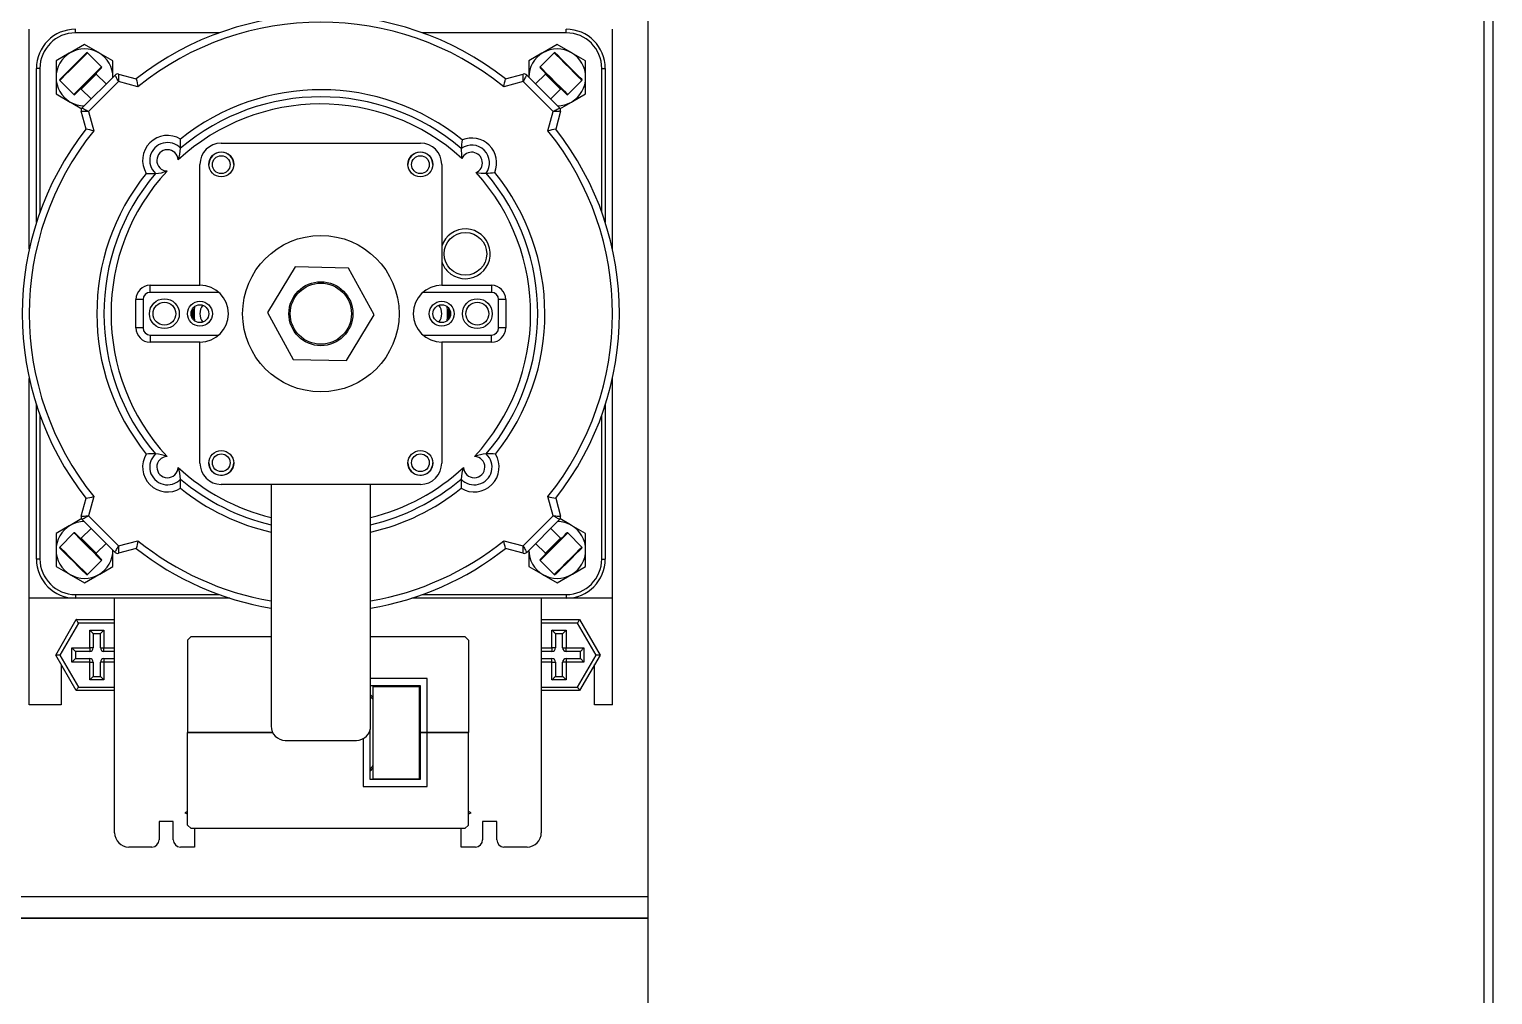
# Model space of a CAD drawing. Header units: millimetres. Extents: x 4754612 to 5801174, y 2368242 to 2777223.
# Drawn here: x 5038218.8 to 5038365.8, y 2456442.9 to 2456539.9 of the extents above; entities that cross this region are included whole.
import ezdxf

# ---------------------------------------------------------------- set-up
doc = ezdxf.new("R2010")
doc.units = ezdxf.units.MM
doc.header["$LTSCALE"] = 1000
doc.layers.add('(주)하나기공-LEADER', color=7, linetype='Continuous')

msp = doc.modelspace()

# ---------------------------------------------------------------- linework, layer by layer
at = {"layer": '(주)하나기공-LEADER', "color": 4}
msp.add_line((5038364.925, 2456468.44), (5038364.925, 2456593.44), dxfattribs=at)
at = {"layer": '(주)하나기공-LEADER', "color": 8, "linetype": 'ByBlock', "lineweight": -2}
for p, q in [((5038218.797, 2456517.804), (5038218.797, 2456539.868)), ((5038223.439, 2456539.511), (5038223.439, 2456539.868)), ((5038237.887, 2456539.511), (5038223.439, 2456539.511)), ((5038272.725, 2456539.511), (5038258.278, 2456539.511)), ((5038272.725, 2456539.511), (5038272.725, 2456539.868)), ((5038277.368, 2456517.804), (5038277.368, 2456539.868)), ((5038224.344, 2456538.335), (5038222.915, 2456537.51)), ((5038271.821, 2456538.335), (5038270.392, 2456537.51)), ((5038221.487, 2456536.685), (5038221.487, 2456535.036)), ((5038223.323, 2456536.287), (5038224.546, 2456537.51)), ((5038226.061, 2456536.096), (5038224.647, 2456537.51)), ((5038227.201, 2456536.685), (5038225.772, 2456537.51)), ((5038227.201, 2456535.036), (5038227.201, 2456536.685)), ((5038268.964, 2456536.685), (5038268.964, 2456535.036)), ((5038271.518, 2456537.51), (5038270.104, 2456536.096)), ((5038274.678, 2456536.685), (5038273.249, 2456537.51)), ((5038274.678, 2456535.036), (5038274.678, 2456536.685)), ((5038219.868, 2456535.94), (5038219.511, 2456535.94)), ((5038219.511, 2456520.444), (5038219.511, 2456535.94)), ((5038219.868, 2456535.94), (5038219.868, 2456521.493)), ((5038221.487, 2456535.036), (5038221.487, 2456533.386)), ((5038221.869, 2456534.733), (5038223.283, 2456533.318)), ((5038223.283, 2456533.318), (5038224.792, 2456534.827)), ((5038224.107, 2456531.971), (5038227.408, 2456535.273)), ((5038224.792, 2456534.827), (5038226.061, 2456536.096)), ((5038226.061, 2456535.995), (5038224.838, 2456534.772)), ((5038225.531, 2456535.364), (5038224.838, 2456534.672)), ((5038226.515, 2456534.38), (5038225.531, 2456535.364)), ((5038227.753, 2456535.365), (5038229.545, 2456534.885)), ((5038266.619, 2456534.885), (5038268.412, 2456535.365)), ((5038268.757, 2456535.273), (5038272.058, 2456531.971)), ((5038270.634, 2456535.364), (5038269.65, 2456534.38)), ((5038272.882, 2456533.318), (5038274.296, 2456534.733)), ((5038274.22, 2456534.909), (5038274.296, 2456534.834)), ((5038274.678, 2456533.386), (5038274.678, 2456535.036)), ((5038276.297, 2456535.94), (5038276.654, 2456535.94)), ((5038276.297, 2456521.493), (5038276.297, 2456535.94)), ((5038276.654, 2456535.94), (5038276.654, 2456520.444)), ((5038221.487, 2456533.386), (5038222.915, 2456532.561)), ((5038224.838, 2456534.672), (5038224.015, 2456533.849)), ((5038224.015, 2456533.849), (5038225, 2456532.864)), ((5038227.767, 2456534.622), (5038224.758, 2456531.612)), ((5038229.708, 2456534.102), (5038227.767, 2456534.622)), ((5038268.398, 2456534.622), (5038266.456, 2456534.102)), ((5038271.407, 2456531.612), (5038268.398, 2456534.622)), ((5038271.165, 2456532.864), (5038272.149, 2456533.849)), ((5038272.803, 2456533.396), (5038272.882, 2456533.318)), ((5038272.08, 2456531.886), (5038273.249, 2456532.561)), ((5038224.495, 2456529.834), (5038224.014, 2456531.626)), ((5038224.758, 2456531.612), (5038225.278, 2456529.671)), ((5038270.887, 2456529.671), (5038271.407, 2456531.612)), ((5038272.15, 2456531.626), (5038271.67, 2456529.834)), ((5038238.082, 2456528.44), (5038258.082, 2456528.44)), ((5038235.939, 2456514.154), (5038235.939, 2456526.297)), ((5038260.225, 2456526.297), (5038260.225, 2456514.154)), ((5038245.496, 2456515.993), (5038242.722, 2456511.405)), ((5038250.856, 2456515.885), (5038245.496, 2456515.993)), ((5038253.442, 2456511.189), (5038250.856, 2456515.885)), ((5038230.939, 2456513.44), (5038230.939, 2456514.154)), ((5038230.939, 2456514.154), (5038235.939, 2456514.154)), ((5038260.225, 2456514.154), (5038265.225, 2456514.154)), ((5038265.225, 2456514.154), (5038265.225, 2456513.44)), ((5038229.511, 2456509.868), (5038229.511, 2456512.726)), ((5038230.225, 2456512.726), (5038229.511, 2456512.726)), ((5038230.225, 2456512.726), (5038230.225, 2456509.868)), ((5038237.829, 2456513.44), (5038230.939, 2456513.44)), ((5038265.225, 2456513.44), (5038258.335, 2456513.44)), ((5038265.939, 2456509.868), (5038265.939, 2456512.726)), ((5038266.654, 2456512.726), (5038265.939, 2456512.726)), ((5038266.654, 2456512.726), (5038266.654, 2456509.868)), ((5038242.722, 2456511.405), (5038245.309, 2456506.709)), ((5038250.669, 2456506.601), (5038253.442, 2456511.189)), ((5038230.225, 2456509.868), (5038229.511, 2456509.868)), ((5038266.654, 2456509.868), (5038265.939, 2456509.868)), ((5038230.939, 2456509.154), (5038230.939, 2456508.44)), ((5038230.939, 2456509.154), (5038237.829, 2456509.154)), ((5038235.939, 2456508.44), (5038230.939, 2456508.44)), ((5038235.939, 2456496.297), (5038235.939, 2456508.44)), ((5038258.335, 2456509.154), (5038265.225, 2456509.154)), ((5038265.225, 2456508.44), (5038260.225, 2456508.44)), ((5038260.225, 2456508.44), (5038260.225, 2456496.297)), ((5038265.225, 2456508.44), (5038265.225, 2456509.154)), ((5038245.309, 2456506.709), (5038250.669, 2456506.601)), ((5038218.797, 2456482.726), (5038218.797, 2456504.79)), ((5038277.368, 2456482.726), (5038277.368, 2456504.79)), ((5038219.511, 2456486.654), (5038219.511, 2456502.15)), ((5038219.868, 2456501.101), (5038219.868, 2456486.654)), ((5038276.297, 2456486.654), (5038276.297, 2456501.101)), ((5038276.654, 2456502.15), (5038276.654, 2456486.654)), ((5038258.082, 2456494.154), (5038238.082, 2456494.154)), ((5038243.082, 2456494.154), (5038243.082, 2456469.868)), ((5038253.082, 2456469.868), (5038253.082, 2456494.154)), ((5038224.014, 2456490.967), (5038224.495, 2456492.76)), ((5038225.278, 2456492.923), (5038224.758, 2456490.982)), ((5038271.407, 2456490.982), (5038270.887, 2456492.923)), ((5038271.67, 2456492.76), (5038272.15, 2456490.967)), ((5038224.084, 2456490.708), (5038222.915, 2456490.033)), ((5038227.408, 2456487.321), (5038224.107, 2456490.623)), ((5038224.758, 2456490.982), (5038227.767, 2456487.972)), ((5038268.398, 2456487.972), (5038271.407, 2456490.982)), ((5038272.058, 2456490.623), (5038268.757, 2456487.321)), ((5038221.487, 2456489.208), (5038221.487, 2456487.558)), ((5038223.283, 2456489.276), (5038221.869, 2456487.861)), ((5038225, 2456489.73), (5038224.015, 2456488.745)), ((5038272.149, 2456488.745), (5038271.165, 2456489.73)), ((5038274.296, 2456487.861), (5038272.882, 2456489.276)), ((5038274.678, 2456489.208), (5038273.249, 2456490.033)), ((5038274.678, 2456487.558), (5038274.678, 2456489.208)), ((5038225.531, 2456487.23), (5038226.515, 2456488.214)), ((5038229.545, 2456487.709), (5038227.753, 2456487.229)), ((5038227.767, 2456487.972), (5038229.708, 2456488.492)), ((5038266.456, 2456488.492), (5038268.398, 2456487.972)), ((5038268.412, 2456487.229), (5038266.619, 2456487.709)), ((5038269.65, 2456488.214), (5038270.634, 2456487.23)), ((5038219.868, 2456486.654), (5038219.511, 2456486.654)), ((5038221.487, 2456487.558), (5038221.487, 2456485.909)), ((5038224.647, 2456485.084), (5038226.061, 2456486.498)), ((5038227.201, 2456485.909), (5038227.201, 2456487.558)), ((5038268.964, 2456487.558), (5038268.964, 2456485.909)), ((5038270.104, 2456486.498), (5038271.518, 2456485.084)), ((5038274.678, 2456485.909), (5038274.678, 2456487.558)), ((5038276.297, 2456486.654), (5038276.654, 2456486.654)), ((5038221.487, 2456485.909), (5038222.915, 2456485.084)), ((5038224.344, 2456484.259), (5038225.772, 2456485.084)), ((5038268.964, 2456485.909), (5038270.392, 2456485.084)), ((5038271.821, 2456484.259), (5038273.249, 2456485.084)), ((5038223.439, 2456482.726), (5038218.797, 2456482.726)), ((5038218.797, 2456472.011), (5038218.797, 2456482.726)), ((5038223.439, 2456483.083), (5038223.439, 2456482.726)), ((5038223.439, 2456483.083), (5038237.887, 2456483.083)), ((5038238.935, 2456482.726), (5038223.439, 2456482.726)), ((5038227.368, 2456459.154), (5038227.368, 2456482.726)), ((5038272.725, 2456482.726), (5038257.23, 2456482.726)), ((5038258.278, 2456483.083), (5038272.725, 2456483.083)), ((5038270.225, 2456482.726), (5038270.225, 2456459.154)), ((5038272.725, 2456483.083), (5038272.725, 2456482.726)), ((5038277.368, 2456482.726), (5038272.725, 2456482.726)), ((5038277.368, 2456472.011), (5038277.368, 2456482.726)), ((5038221.458, 2456477.011), (5038223.52, 2456480.583)), ((5038223.52, 2456480.583), (5038227.368, 2456480.583)), ((5038270.225, 2456480.583), (5038274.073, 2456480.583)), ((5038274.073, 2456480.583), (5038276.135, 2456477.011)), ((5038223.727, 2456480.226), (5038221.871, 2456477.011)), ((5038227.368, 2456480.226), (5038223.727, 2456480.226)), ((5038224.868, 2456477.726), (5038224.868, 2456479.511)), ((5038224.868, 2456479.511), (5038226.297, 2456479.511)), ((5038225.225, 2456479.154), (5038225.225, 2456477.726)), ((5038225.939, 2456479.154), (5038225.225, 2456479.154)), ((5038225.939, 2456477.726), (5038225.939, 2456479.154)), ((5038226.297, 2456479.511), (5038226.297, 2456477.726)), ((5038235.047, 2456478.861), (5038234.689, 2456478.504)), ((5038235.047, 2456478.861), (5038243.082, 2456478.861)), ((5038253.082, 2456478.861), (5038262.547, 2456478.861)), ((5038262.904, 2456478.504), (5038262.547, 2456478.861)), ((5038273.867, 2456480.226), (5038270.225, 2456480.226)), ((5038271.297, 2456479.511), (5038272.725, 2456479.511)), ((5038271.297, 2456477.726), (5038271.297, 2456479.511)), ((5038271.654, 2456479.154), (5038271.654, 2456477.726)), ((5038272.368, 2456479.154), (5038271.654, 2456479.154)), ((5038272.368, 2456477.726), (5038272.368, 2456479.154)), ((5038272.725, 2456479.511), (5038272.725, 2456477.726)), ((5038275.722, 2456477.011), (5038273.867, 2456480.226)), ((5038223.082, 2456476.297), (5038223.082, 2456477.726)), ((5038223.082, 2456477.726), (5038224.868, 2456477.726)), ((5038223.439, 2456477.368), (5038223.439, 2456476.654)), ((5038224.868, 2456477.368), (5038223.439, 2456477.368)), ((5038225.225, 2456477.726), (5038224.868, 2456477.726)), ((5038224.868, 2456477.726), (5038224.868, 2456477.368)), ((5038225.939, 2456477.726), (5038226.297, 2456477.726)), ((5038226.297, 2456477.368), (5038226.297, 2456477.726)), ((5038226.297, 2456477.726), (5038227.368, 2456477.726)), ((5038227.368, 2456477.368), (5038226.297, 2456477.368)), ((5038234.689, 2456478.504), (5038234.689, 2456469.218)), ((5038262.904, 2456478.504), (5038262.904, 2456469.218)), ((5038270.225, 2456477.726), (5038271.297, 2456477.726)), ((5038271.297, 2456477.368), (5038270.225, 2456477.368)), ((5038271.297, 2456477.726), (5038271.297, 2456477.368)), ((5038271.654, 2456477.726), (5038271.297, 2456477.726)), ((5038272.368, 2456477.726), (5038272.725, 2456477.726)), ((5038272.725, 2456477.726), (5038274.511, 2456477.726)), ((5038272.725, 2456477.368), (5038272.725, 2456477.726)), ((5038274.154, 2456477.368), (5038272.725, 2456477.368)), ((5038274.154, 2456476.654), (5038274.154, 2456477.368)), ((5038274.511, 2456477.726), (5038274.511, 2456476.297)), ((5038221.871, 2456477.011), (5038221.458, 2456477.011)), ((5038223.52, 2456473.44), (5038221.458, 2456477.011)), ((5038221.871, 2456477.011), (5038223.727, 2456473.797)), ((5038222.011, 2456476.054), (5038222.011, 2456472.011)), ((5038224.868, 2456476.297), (5038223.082, 2456476.297)), ((5038223.439, 2456476.654), (5038224.868, 2456476.654)), ((5038224.868, 2456476.297), (5038224.868, 2456476.654)), ((5038224.868, 2456474.511), (5038224.868, 2456476.297)), ((5038224.868, 2456476.297), (5038225.225, 2456476.297)), ((5038225.225, 2456476.297), (5038225.225, 2456474.868)), ((5038225.939, 2456474.868), (5038225.939, 2456476.297)), ((5038226.297, 2456476.297), (5038225.939, 2456476.297)), ((5038226.297, 2456476.654), (5038226.297, 2456476.297)), ((5038226.297, 2456476.654), (5038227.368, 2456476.654)), ((5038226.297, 2456476.297), (5038226.297, 2456474.511)), ((5038227.368, 2456476.297), (5038226.297, 2456476.297)), ((5038270.225, 2456476.654), (5038271.297, 2456476.654)), ((5038271.297, 2456476.297), (5038270.225, 2456476.297)), ((5038271.297, 2456476.297), (5038271.297, 2456476.654)), ((5038271.297, 2456474.511), (5038271.297, 2456476.297)), ((5038271.297, 2456476.297), (5038271.654, 2456476.297)), ((5038271.654, 2456476.297), (5038271.654, 2456474.868)), ((5038272.368, 2456474.868), (5038272.368, 2456476.297)), ((5038272.725, 2456476.297), (5038272.368, 2456476.297)), ((5038272.725, 2456476.654), (5038274.154, 2456476.654)), ((5038272.725, 2456476.654), (5038272.725, 2456476.297)), ((5038272.725, 2456476.297), (5038272.725, 2456474.511)), ((5038274.511, 2456476.297), (5038272.725, 2456476.297)), ((5038273.867, 2456473.797), (5038275.722, 2456477.011)), ((5038276.135, 2456477.011), (5038274.073, 2456473.44)), ((5038275.582, 2456472.011), (5038275.582, 2456476.054)), ((5038276.135, 2456477.011), (5038275.722, 2456477.011)), ((5038226.297, 2456474.511), (5038224.868, 2456474.511)), ((5038225.225, 2456474.868), (5038225.939, 2456474.868)), ((5038258.761, 2456474.647), (5038253.082, 2456474.647)), ((5038258.761, 2456469.218), (5038258.761, 2456474.647)), ((5038272.725, 2456474.511), (5038271.297, 2456474.511)), ((5038271.654, 2456474.868), (5038272.368, 2456474.868)), ((5038227.368, 2456473.44), (5038223.52, 2456473.44)), ((5038223.727, 2456473.797), (5038227.368, 2456473.797)), ((5038253.082, 2456473.933), (5038258.047, 2456473.933)), ((5038253.332, 2456473.861), (5038257.975, 2456473.861)), ((5038253.332, 2456464.576), (5038253.332, 2456473.861)), ((5038257.975, 2456473.861), (5038257.975, 2456473.933)), ((5038257.975, 2456464.576), (5038257.975, 2456473.861)), ((5038258.047, 2456473.933), (5038258.047, 2456469.218)), ((5038270.225, 2456473.797), (5038273.867, 2456473.797)), ((5038274.073, 2456473.44), (5038270.225, 2456473.44)), ((5038222.011, 2456472.011), (5038218.797, 2456472.011)), ((5038277.368, 2456472.011), (5038275.582, 2456472.011)), ((5038234.689, 2456469.218), (5038243.239, 2456469.218)), ((5038234.689, 2456459.933), (5038234.689, 2456469.218)), ((5038243.239, 2456469.218), (5038234.689, 2456469.218)), ((5038252.332, 2456468.611), (5038252.332, 2456463.79)), ((5038252.926, 2456469.218), (5038253.047, 2456469.218)), ((5038253.047, 2456469.218), (5038252.926, 2456469.218)), ((5038253.047, 2456469.218), (5038253.047, 2456469.551)), ((5038253.047, 2456464.504), (5038253.047, 2456469.218)), ((5038258.047, 2456469.218), (5038258.761, 2456469.218)), ((5038258.047, 2456469.218), (5038258.047, 2456464.504)), ((5038258.761, 2456469.218), (5038258.047, 2456469.218)), ((5038258.761, 2456469.218), (5038262.904, 2456469.218)), ((5038258.761, 2456463.79), (5038258.761, 2456469.218)), ((5038262.904, 2456469.218), (5038258.761, 2456469.218)), ((5038262.904, 2456459.933), (5038262.904, 2456469.218)), ((5038244.511, 2456468.44), (5038251.654, 2456468.44)), ((5038258.047, 2456464.504), (5038253.047, 2456464.504)), ((5038253.332, 2456464.576), (5038257.975, 2456464.576)), ((5038257.975, 2456464.504), (5038257.975, 2456464.576)), ((5038252.332, 2456463.79), (5038258.761, 2456463.79)), ((5038234.689, 2456461.28), (5038234.414, 2456461.166)), ((5038263.179, 2456461.166), (5038262.904, 2456461.28)), ((5038233.261, 2456460.29), (5038231.832, 2456460.29)), ((5038231.832, 2456460.29), (5038231.832, 2456458.44)), ((5038233.261, 2456458.44), (5038233.261, 2456460.29)), ((5038234.414, 2456461.166), (5038234.689, 2456461.051)), ((5038234.689, 2456459.933), (5038235.047, 2456459.576)), ((5038262.547, 2456459.576), (5038262.904, 2456459.933)), ((5038262.904, 2456461.051), (5038263.179, 2456461.166)), ((5038265.761, 2456460.29), (5038264.332, 2456460.29)), ((5038264.332, 2456460.29), (5038264.332, 2456458.44)), ((5038265.761, 2456458.44), (5038265.761, 2456460.29)), ((5038262.547, 2456459.576), (5038235.047, 2456459.576)), ((5038235.404, 2456459.576), (5038235.404, 2456457.726)), ((5038262.189, 2456457.726), (5038262.189, 2456459.576)), ((5038231.118, 2456457.726), (5038228.797, 2456457.726)), ((5038235.404, 2456457.726), (5038233.975, 2456457.726)), ((5038263.618, 2456457.726), (5038262.189, 2456457.726)), ((5038268.797, 2456457.726), (5038266.475, 2456457.726))]:
    msp.add_line(p, q, dxfattribs=at)
at = {"layer": '(주)하나기공-LEADER', "color": 1}
for p, q in [((5038088.068, 2456450.583), (5038280.925, 2456450.583)), ((5038280.925, 2456450.583), (5038280.925, 2456422.011))]:
    msp.add_line(p, q, dxfattribs=at)
at = {"layer": '(주)하나기공-LEADER', "color": 4}
msp.add_lwpolyline([(5038365.782, 2456593.44), (5038365.782, 2456593.44), (5038365.782, 2456343.44), (5038330.068, 2456343.44), (5038330.068, 2456350.583), (5038322.925, 2456350.583), (5038322.925, 2456351.44), (5038330.925, 2456351.44), (5038330.925, 2456344.297), (5038364.925, 2456344.297), (5038364.925, 2456593.44), (5038365.782, 2456593.44)], close=True, dxfattribs=at)
at = {"layer": '(주)하나기공-LEADER', "color": 8, "linetype": 'ByBlock', "lineweight": -2}
msp.add_lwpolyline([(5038280.925, 2456452.726), (5038088.068, 2456452.726), (5038088.068, 2456555.583), (5038088.068, 2456557.726), (5038280.925, 2456557.726), (5038280.925, 2456555.583)], close=True, dxfattribs=at)
for points in [[(5038225.772, 2456537.51), (5038225.671, 2456537.569), (5038224.344, 2456538.335)], [(5038273.249, 2456537.51), (5038273.148, 2456537.569), (5038271.821, 2456538.335)], [(5038222.915, 2456537.51), (5038222.814, 2456537.451), (5038221.487, 2456536.685)], [(5038221.869, 2456534.834), (5038221.89, 2456534.855), (5038222.065, 2456535.03), (5038222.394, 2456535.359), (5038222.833, 2456535.798), (5038223.323, 2456536.287)], [(5038223.378, 2456536.241), (5038222.87, 2456535.733), (5038222.414, 2456535.278), (5038222.072, 2456534.936), (5038221.891, 2456534.755), (5038221.869, 2456534.733)], [(5038224.647, 2456537.51), (5038224.647, 2456537.51), (5038224.55, 2456537.414), (5038224.279, 2456537.142), (5038223.869, 2456536.733), (5038223.378, 2456536.241)], [(5038270.392, 2456537.51), (5038270.291, 2456537.451), (5038268.964, 2456536.685)], [(5038274.296, 2456534.733), (5038274.218, 2456534.811), (5038273.963, 2456535.065), (5038273.566, 2456535.462), (5038273.08, 2456535.948), (5038272.57, 2456536.458), (5038272.106, 2456536.922), (5038271.75, 2456537.278), (5038271.551, 2456537.478), (5038271.518, 2456537.51)], [(5038271.619, 2456537.51), (5038271.65, 2456537.479), (5038271.843, 2456537.286), (5038272.186, 2456536.943), (5038272.633, 2456536.496), (5038273.124, 2456536.005), (5038273.593, 2456535.537), (5038273.975, 2456535.154), (5038274.22, 2456534.909)], [(5038224.838, 2456534.772), (5038224.348, 2456534.283), (5038223.909, 2456533.844), (5038223.58, 2456533.515), (5038223.405, 2456533.34), (5038223.384, 2456533.318)], [(5038227.767, 2456534.622), (5038227.697, 2456534.749), (5038227.63, 2456534.871), (5038227.568, 2456534.983), (5038227.513, 2456535.082), (5038227.468, 2456535.163), (5038227.435, 2456535.223), (5038227.415, 2456535.26), (5038227.408, 2456535.273)], [(5038227.753, 2456535.365), (5038227.753, 2456535.351), (5038227.754, 2456535.308), (5038227.755, 2456535.24), (5038227.757, 2456535.147), (5038227.759, 2456535.035), (5038227.762, 2456534.906), (5038227.764, 2456534.767), (5038227.767, 2456534.622)], [(5038268.398, 2456534.622), (5038268.4, 2456534.767), (5038268.403, 2456534.906), (5038268.405, 2456535.035), (5038268.408, 2456535.147), (5038268.409, 2456535.24), (5038268.411, 2456535.308), (5038268.412, 2456535.351), (5038268.412, 2456535.365)], [(5038268.757, 2456535.273), (5038268.751, 2456535.263), (5038268.735, 2456535.233), (5038268.709, 2456535.185), (5038268.673, 2456535.12), (5038268.628, 2456535.04), (5038268.577, 2456534.947), (5038268.52, 2456534.844), (5038268.46, 2456534.735), (5038268.398, 2456534.622)], [(5038270.104, 2456536.096), (5038270.136, 2456536.064), (5038270.336, 2456535.864), (5038270.692, 2456535.508), (5038271.156, 2456535.044), (5038271.666, 2456534.534), (5038272.152, 2456534.048), (5038272.549, 2456533.651), (5038272.803, 2456533.396)], [(5038272.781, 2456533.318), (5038272.705, 2456533.394), (5038272.46, 2456533.639), (5038272.077, 2456534.022), (5038271.609, 2456534.49), (5038271.118, 2456534.981), (5038270.671, 2456535.428), (5038270.328, 2456535.771), (5038270.135, 2456535.964), (5038270.104, 2456535.995)], [(5038272.149, 2456533.849), (5038272.107, 2456533.891), (5038271.956, 2456534.042), (5038271.72, 2456534.278), (5038271.434, 2456534.564), (5038271.141, 2456534.857), (5038270.886, 2456535.111), (5038270.709, 2456535.289), (5038270.635, 2456535.363), (5038270.634, 2456535.364)], [(5038273.249, 2456532.561), (5038273.351, 2456532.62), (5038274.678, 2456533.386)], [(5038222.915, 2456532.561), (5038223.017, 2456532.503), (5038224.084, 2456531.886)], [(5038224.107, 2456531.971), (5038224.117, 2456531.966), (5038224.146, 2456531.95), (5038224.194, 2456531.923), (5038224.259, 2456531.887), (5038224.339, 2456531.843), (5038224.432, 2456531.792), (5038224.535, 2456531.735), (5038224.645, 2456531.675), (5038224.758, 2456531.612)], [(5038271.407, 2456531.612), (5038271.52, 2456531.675), (5038271.63, 2456531.735), (5038271.732, 2456531.792), (5038271.825, 2456531.843), (5038271.906, 2456531.887), (5038271.971, 2456531.923), (5038272.019, 2456531.95), (5038272.048, 2456531.966), (5038272.058, 2456531.971)], [(5038224.758, 2456531.612), (5038224.613, 2456531.615), (5038224.473, 2456531.618), (5038224.345, 2456531.62), (5038224.232, 2456531.622), (5038224.14, 2456531.624), (5038224.071, 2456531.625), (5038224.029, 2456531.626), (5038224.014, 2456531.626)], [(5038272.15, 2456531.626), (5038272.139, 2456531.626), (5038272.106, 2456531.626), (5038272.051, 2456531.625), (5038271.976, 2456531.623), (5038271.885, 2456531.621), (5038271.779, 2456531.619), (5038271.661, 2456531.617), (5038271.536, 2456531.615), (5038271.407, 2456531.612)], [(5038224.014, 2456490.967), (5038224.029, 2456490.968), (5038224.071, 2456490.969), (5038224.14, 2456490.97), (5038224.232, 2456490.972), (5038224.345, 2456490.974), (5038224.473, 2456490.976), (5038224.613, 2456490.979), (5038224.758, 2456490.982)], [(5038224.758, 2456490.982), (5038224.631, 2456490.912), (5038224.509, 2456490.844), (5038224.396, 2456490.782), (5038224.297, 2456490.728), (5038224.216, 2456490.683), (5038224.156, 2456490.65), (5038224.119, 2456490.629), (5038224.107, 2456490.623)], [(5038271.407, 2456490.982), (5038271.552, 2456490.979), (5038271.691, 2456490.976), (5038271.82, 2456490.974), (5038271.933, 2456490.972), (5038272.025, 2456490.97), (5038272.094, 2456490.969), (5038272.136, 2456490.968), (5038272.15, 2456490.967)], [(5038272.058, 2456490.623), (5038272.045, 2456490.629), (5038272.008, 2456490.65), (5038271.948, 2456490.683), (5038271.867, 2456490.728), (5038271.769, 2456490.782), (5038271.656, 2456490.844), (5038271.534, 2456490.912), (5038271.407, 2456490.982)], [(5038273.249, 2456490.033), (5038273.148, 2456490.091), (5038272.08, 2456490.708)], [(5038222.915, 2456490.033), (5038222.814, 2456489.974), (5038221.487, 2456489.208)], [(5038226.061, 2456486.498), (5038226.059, 2456486.499), (5038225.942, 2456486.617), (5038225.653, 2456486.906), (5038225.231, 2456487.327), (5038224.734, 2456487.824), (5038224.229, 2456488.33), (5038223.783, 2456488.775), (5038223.458, 2456489.101), (5038223.296, 2456489.263), (5038223.283, 2456489.276)], [(5038223.384, 2456489.276), (5038223.397, 2456489.263), (5038223.552, 2456489.107), (5038223.866, 2456488.794), (5038224.296, 2456488.364), (5038224.783, 2456487.877), (5038225.262, 2456487.398), (5038225.668, 2456486.992), (5038225.946, 2456486.713), (5038226.059, 2456486.6), (5038226.061, 2456486.599)], [(5038270.104, 2456486.599), (5038270.168, 2456486.663), (5038270.402, 2456486.897), (5038270.776, 2456487.272), (5038271.241, 2456487.736), (5038271.732, 2456488.228), (5038272.185, 2456488.68), (5038272.537, 2456489.032), (5038272.741, 2456489.236), (5038272.781, 2456489.276)], [(5038272.882, 2456489.276), (5038272.841, 2456489.235), (5038272.629, 2456489.023), (5038272.263, 2456488.657), (5038271.794, 2456488.188), (5038271.284, 2456487.678), (5038270.802, 2456487.196), (5038270.413, 2456486.807), (5038270.17, 2456486.564), (5038270.104, 2456486.498)], [(5038221.869, 2456487.861), (5038221.882, 2456487.848), (5038222.044, 2456487.687), (5038222.369, 2456487.361), (5038222.815, 2456486.915), (5038223.32, 2456486.41), (5038223.817, 2456485.913), (5038224.239, 2456485.492), (5038224.528, 2456485.203), (5038224.645, 2456485.085), (5038224.647, 2456485.084)], [(5038224.546, 2456485.084), (5038224.544, 2456485.085), (5038224.431, 2456485.198), (5038224.153, 2456485.477), (5038223.746, 2456485.883), (5038223.267, 2456486.362), (5038222.78, 2456486.849), (5038222.351, 2456487.278), (5038222.037, 2456487.592), (5038221.881, 2456487.748), (5038221.869, 2456487.76)], [(5038224.015, 2456488.745), (5038224.044, 2456488.717), (5038224.179, 2456488.582), (5038224.404, 2456488.357), (5038224.685, 2456488.076), (5038224.979, 2456487.781), (5038225.243, 2456487.518), (5038225.434, 2456487.326), (5038225.525, 2456487.235), (5038225.531, 2456487.23)], [(5038227.408, 2456487.321), (5038227.415, 2456487.334), (5038227.435, 2456487.371), (5038227.468, 2456487.431), (5038227.513, 2456487.512), (5038227.568, 2456487.611), (5038227.63, 2456487.723), (5038227.697, 2456487.845), (5038227.767, 2456487.972)], [(5038227.767, 2456487.972), (5038227.764, 2456487.827), (5038227.762, 2456487.688), (5038227.759, 2456487.559), (5038227.757, 2456487.447), (5038227.755, 2456487.354), (5038227.754, 2456487.286), (5038227.753, 2456487.243), (5038227.753, 2456487.229)], [(5038268.412, 2456487.229), (5038268.412, 2456487.24), (5038268.411, 2456487.274), (5038268.41, 2456487.329), (5038268.408, 2456487.403), (5038268.407, 2456487.494), (5038268.405, 2456487.601), (5038268.402, 2456487.718), (5038268.4, 2456487.843), (5038268.398, 2456487.972)], [(5038268.398, 2456487.972), (5038268.46, 2456487.859), (5038268.52, 2456487.75), (5038268.577, 2456487.647), (5038268.628, 2456487.554), (5038268.673, 2456487.474), (5038268.709, 2456487.409), (5038268.735, 2456487.361), (5038268.751, 2456487.331), (5038268.757, 2456487.321)], [(5038270.634, 2456487.23), (5038270.634, 2456487.231), (5038270.702, 2456487.298), (5038270.874, 2456487.47), (5038271.126, 2456487.722), (5038271.417, 2456488.013), (5038271.705, 2456488.301), (5038271.945, 2456488.541), (5038272.101, 2456488.697), (5038272.149, 2456488.745)], [(5038271.518, 2456485.084), (5038271.585, 2456485.15), (5038271.827, 2456485.393), (5038272.216, 2456485.782), (5038272.698, 2456486.264), (5038273.208, 2456486.774), (5038273.678, 2456487.243), (5038274.043, 2456487.609), (5038274.255, 2456487.821), (5038274.296, 2456487.861)], [(5038274.296, 2456487.76), (5038274.256, 2456487.721), (5038274.052, 2456487.517), (5038273.7, 2456487.165), (5038273.248, 2456486.712), (5038272.756, 2456486.221), (5038272.292, 2456485.756), (5038271.917, 2456485.382), (5038271.683, 2456485.148), (5038271.619, 2456485.084)], [(5038222.915, 2456485.084), (5038223.017, 2456485.025), (5038224.344, 2456484.259)], [(5038225.772, 2456485.084), (5038225.874, 2456485.143), (5038227.201, 2456485.909)], [(5038270.392, 2456485.084), (5038270.494, 2456485.025), (5038271.821, 2456484.259)], [(5038273.249, 2456485.084), (5038273.351, 2456485.143), (5038274.678, 2456485.909)], [(5038223.727, 2456480.226), (5038223.686, 2456480.295), (5038223.648, 2456480.362), (5038223.612, 2456480.424), (5038223.581, 2456480.478), (5038223.555, 2456480.523), (5038223.536, 2456480.556), (5038223.524, 2456480.576), (5038223.52, 2456480.583)], [(5038274.073, 2456480.583), (5038274.07, 2456480.577), (5038274.06, 2456480.561), (5038274.045, 2456480.535), (5038274.025, 2456480.499), (5038273.999, 2456480.455), (5038273.97, 2456480.404), (5038273.937, 2456480.348), (5038273.902, 2456480.288), (5038273.867, 2456480.226)], [(5038225.225, 2456479.154), (5038225.218, 2456479.161), (5038225.198, 2456479.181), (5038225.165, 2456479.214), (5038225.121, 2456479.259), (5038225.066, 2456479.313), (5038225.005, 2456479.375), (5038224.938, 2456479.442), (5038224.868, 2456479.511)], [(5038225.939, 2456479.154), (5038225.946, 2456479.161), (5038225.967, 2456479.181), (5038226, 2456479.214), (5038226.044, 2456479.259), (5038226.098, 2456479.313), (5038226.16, 2456479.375), (5038226.227, 2456479.442), (5038226.297, 2456479.511)], [(5038271.654, 2456479.154), (5038271.647, 2456479.161), (5038271.627, 2456479.181), (5038271.594, 2456479.214), (5038271.549, 2456479.259), (5038271.495, 2456479.313), (5038271.433, 2456479.375), (5038271.366, 2456479.442), (5038271.297, 2456479.511)], [(5038272.368, 2456479.154), (5038272.375, 2456479.161), (5038272.395, 2456479.181), (5038272.428, 2456479.214), (5038272.473, 2456479.259), (5038272.527, 2456479.313), (5038272.588, 2456479.375), (5038272.655, 2456479.442), (5038272.725, 2456479.511)], [(5038223.082, 2456477.726), (5038223.152, 2456477.656), (5038223.219, 2456477.589), (5038223.281, 2456477.527), (5038223.335, 2456477.473), (5038223.379, 2456477.429), (5038223.412, 2456477.396), (5038223.433, 2456477.375), (5038223.439, 2456477.368)], [(5038274.154, 2456477.368), (5038274.161, 2456477.375), (5038274.181, 2456477.396), (5038274.214, 2456477.429), (5038274.258, 2456477.473), (5038274.312, 2456477.527), (5038274.374, 2456477.589), (5038274.441, 2456477.656), (5038274.511, 2456477.726)], [(5038223.082, 2456476.297), (5038223.152, 2456476.367), (5038223.219, 2456476.434), (5038223.281, 2456476.495), (5038223.335, 2456476.55), (5038223.379, 2456476.594), (5038223.412, 2456476.627), (5038223.433, 2456476.647), (5038223.439, 2456476.654)], [(5038274.154, 2456476.654), (5038274.161, 2456476.647), (5038274.181, 2456476.627), (5038274.214, 2456476.594), (5038274.258, 2456476.55), (5038274.312, 2456476.495), (5038274.374, 2456476.434), (5038274.441, 2456476.367), (5038274.511, 2456476.297)], [(5038224.868, 2456474.511), (5038224.938, 2456474.581), (5038225.005, 2456474.648), (5038225.066, 2456474.71), (5038225.121, 2456474.764), (5038225.165, 2456474.808), (5038225.198, 2456474.841), (5038225.218, 2456474.862), (5038225.225, 2456474.868)], [(5038226.297, 2456474.511), (5038226.227, 2456474.581), (5038226.16, 2456474.648), (5038226.098, 2456474.71), (5038226.044, 2456474.764), (5038226, 2456474.808), (5038225.967, 2456474.841), (5038225.946, 2456474.862), (5038225.939, 2456474.868)], [(5038271.297, 2456474.511), (5038271.366, 2456474.581), (5038271.433, 2456474.648), (5038271.495, 2456474.71), (5038271.549, 2456474.764), (5038271.594, 2456474.808), (5038271.627, 2456474.841), (5038271.647, 2456474.862), (5038271.654, 2456474.868)], [(5038272.725, 2456474.511), (5038272.655, 2456474.581), (5038272.588, 2456474.648), (5038272.527, 2456474.71), (5038272.473, 2456474.764), (5038272.428, 2456474.808), (5038272.395, 2456474.841), (5038272.375, 2456474.862), (5038272.368, 2456474.868)], [(5038223.727, 2456473.797), (5038223.686, 2456473.727), (5038223.648, 2456473.66), (5038223.612, 2456473.599), (5038223.581, 2456473.544), (5038223.555, 2456473.5), (5038223.536, 2456473.467), (5038223.524, 2456473.447), (5038223.52, 2456473.44)], [(5038274.073, 2456473.44), (5038274.069, 2456473.447), (5038274.057, 2456473.467), (5038274.038, 2456473.5), (5038274.012, 2456473.544), (5038273.981, 2456473.599), (5038273.946, 2456473.66), (5038273.907, 2456473.727), (5038273.867, 2456473.797)], [(5038280.925, 2456452.726), (5038280.925, 2456450.583), (5038088.068, 2456450.583), (5038088.068, 2456452.726)]]:
    msp.add_lwpolyline(points, dxfattribs=at)
for centre, radius in [((5038238.082, 2456526.297), 1.25), ((5038258.082, 2456526.297), 1.25), ((5038238.082, 2456526.271), 0.893), ((5038258.082, 2456526.271), 0.893), ((5038248.082, 2456511.297), 7.857), ((5038262.6, 2456517.311), 2.143), ((5038248.082, 2456511.297), 3.214), ((5038248.082, 2456511.297), 3.071), ((5038232.368, 2456511.297), 1.5), ((5038263.797, 2456511.297), 1.5), ((5038232.368, 2456511.297), 1.143), ((5038235.939, 2456511.297), 1.25), ((5038235.939, 2456511.297), 0.893), ((5038260.225, 2456511.297), 1.25), ((5038260.225, 2456511.297), 0.893), ((5038263.797, 2456511.297), 1.143), ((5038238.082, 2456496.297), 1.25), ((5038238.082, 2456496.323), 0.893), ((5038258.082, 2456496.297), 1.25), ((5038258.082, 2456496.323), 0.893)]:
    msp.add_circle(centre, radius, dxfattribs=at)
for centre, radius, start, end in [((5038248.082, 2456511.297), 30, 51.83714, 128.16286), ((5038248.082, 2456511.297), 29.286, 51.14106, 128.85894), ((5038223.439, 2456535.94), 3.929, 90, 180), ((5038223.439, 2456535.94), 3.571, 90, 180), ((5038272.725, 2456535.94), 3.929, 0, 90), ((5038272.725, 2456535.94), 3.571, 0, 90), ((5038224.344, 2456535.036), 2.857, 60, 120), ((5038271.821, 2456535.036), 2.857, 60, 120), ((5038224.344, 2456535.036), 2.857, 120, 180), ((5038224.596, 2456537.46), 0.0714, 45, 135), ((5038224.344, 2456535.036), 2.857, 0, 60), ((5038271.821, 2456535.036), 2.857, 120, 180), ((5038271.568, 2456537.46), 0.0714, 45, 135), ((5038271.821, 2456535.036), 2.857, 0, 60), ((5038224.344, 2456535.036), 2.857, 180, 240), ((5038221.919, 2456534.783), 0.0714, 135, 225), ((5038225.581, 2456535.414), 0.0714, 135, 225), ((5038226.01, 2456536.046), 0.0714, 315, 45), ((5038227.66, 2456535.02), 0.357, 75, 135), ((5038348.99, 2456559.331), 121.92, 191.56663, 191.94255), ((5038135.144, 2456561.833), 134.209, 348.07503, 348.41653), ((5038268.504, 2456535.02), 0.357, 45, 105), ((5038270.154, 2456536.046), 0.0714, 135, 225), ((5038270.583, 2456535.414), 0.0714, 315, 45), ((5038271.821, 2456535.036), 2.857, 300, 0), ((5038274.245, 2456534.783), 0.0714, 315, 45), ((5038223.334, 2456533.369), 0.0714, 225, 315), ((5038223.965, 2456533.798), 0.0714, 45, 135), ((5038248.082, 2456511.297), 22.5, 50.89656, 128.79694), ((5038272.2, 2456533.798), 0.0714, 45, 135), ((5038272.831, 2456533.369), 0.0714, 225, 315), ((5038224.344, 2456535.036), 2.857, 240, 269.40056), ((5038224.359, 2456531.719), 0.357, 135, 195), ((5038248.082, 2456511.297), 21.071, 47.724, 132.86429), ((5038248.082, 2456511.297), 21.786, 49.64095, 130.30231), ((5038271.821, 2456535.036), 2.857, 270.59944, 300), ((5038271.805, 2456531.719), 0.357, 345, 45), ((5038248.082, 2456511.297), 30, 141.83714, 218.16286), ((5038248.082, 2456511.297), 29.286, 141.14106, 218.85894), ((5038197.265, 2456397.01), 135.586, 78.07658, 78.41461), ((5038232.677, 2456526.702), 2.5, 58.475, 211.525), ((5038226.591, 2456528.322), 7.411, 356.82238, 3.94888), ((5038263.235, 2456526.449), 2.5, 337.39269, 112.60731), ((5038298.891, 2456397.05), 135.545, 101.58534, 101.92347), ((5038248.082, 2456511.297), 29.286, 321.14106, 38.85894), ((5038248.082, 2456511.297), 30, 321.83714, 38.16286), ((5038232.677, 2456526.702), 1.786, 42.65115, 227.34885), ((5038232.677, 2456526.702), 1.071, 2.13073, 267.86927), ((5038230.241, 2456528.079), 3.754, 339.1237, 357.43991), ((5038238.082, 2456526.297), 2.143, 90, 180), ((5038238.082, 2456526.271), 1.25, 0.59085, 179.40931), ((5038258.082, 2456526.271), 1.25, 0.58904, 179.41096), ((5038258.082, 2456526.297), 2.143, 0, 90), ((5038266.463, 2456527.674), 4.279, 177.00066, 190.58193), ((5038270.529, 2456527.523), 8.347, 171.49561, 177.42506), ((5038263.235, 2456526.449), 1.786, 324.2069, 125.7931), ((5038263.235, 2456526.449), 1.071, 294.1725, 155.8275), ((5038248.082, 2456511.297), 22.5, 141.20306, 218.79694), ((5038248.082, 2456511.297), 21.786, 139.69769, 220.30231), ((5038248.082, 2456511.297), 21.071, 137.13571, 222.86429), ((5038231.057, 2456532.788), 7.411, 266.05122, 273.17719), ((5038231.299, 2456529.145), 3.76, 272.57616, 290.86023), ((5038248.082, 2456511.297), 21.071, 317.13571, 42.276), ((5038264.459, 2456529.68), 4.281, 259.42184, 272.99589), ((5038264.312, 2456533.707), 8.31, 272.56193, 278.51779), ((5038248.082, 2456511.297), 21.786, 319.69769, 40.35905), ((5038248.082, 2456511.297), 22.5, 321.20306, 39.10344), ((5038262.6, 2456517.311), 2.5, 225, 161.82347), ((5038262.6, 2456517.311), 2.5, 198.17653, 225), ((5038230.939, 2456512.726), 1.429, 90, 180), ((5038235.939, 2456511.297), 2.857, 270, 90), ((5038260.225, 2456511.297), 2.857, 90, 270), ((5038265.225, 2456512.726), 1.429, 0, 90), ((5038230.939, 2456512.726), 0.714, 90, 180), ((5038265.225, 2456512.726), 0.714, 0, 90), ((5038248.082, 2456511.297), 13, 178.85991, 181.14009), ((5038248.082, 2456511.297), 12.857, 177.54328, 182.45672), ((5038248.082, 2456511.297), 12.714, 176.83607, 183.16393), ((5038237.368, 2456511.297), 1.429, 143.58009, 216.41991), ((5038258.797, 2456511.297), 1.429, 323.58009, 36.41991), ((5038248.082, 2456511.297), 12.714, 356.83607, 3.16393), ((5038248.082, 2456511.297), 12.857, 357.54328, 2.45672), ((5038248.082, 2456511.297), 13, 358.85991, 1.14009), ((5038230.939, 2456509.868), 1.429, 180, 270), ((5038230.939, 2456509.868), 0.714, 180, 270), ((5038265.225, 2456509.868), 1.429, 270, 0), ((5038265.225, 2456509.868), 0.714, 270, 0), ((5038232.677, 2456495.892), 2.5, 148.475, 301.525), ((5038231.057, 2456489.822), 7.395, 86.81502, 93.95663), ((5038232.677, 2456495.892), 1.786, 132.65115, 317.34885), ((5038231.299, 2456493.45), 3.759, 69.13651, 87.42714), ((5038232.677, 2456495.892), 1.071, 92.13073, 357.86927), ((5038263.487, 2456495.892), 1.786, 222.65115, 47.34885), ((5038263.487, 2456495.892), 2.5, 238.475, 31.525), ((5038263.487, 2456495.892), 1.071, 182.13073, 87.86927), ((5038264.865, 2456493.452), 3.757, 92.56717, 110.86917), ((5038265.108, 2456489.822), 7.395, 86.04336, 93.18499), ((5038230.241, 2456494.515), 3.753, 2.55895, 20.87743), ((5038248.082, 2456511.297), 21.071, 227.13571, 256.27346), ((5038238.082, 2456496.297), 2.143, 180, 270), ((5038238.082, 2456496.323), 1.25, 180.58744, 225), ((5038238.082, 2456496.323), 1.25, 225, 359.41272), ((5038248.082, 2456511.297), 21.071, 283.72654, 312.86429), ((5038258.082, 2456496.323), 1.25, 180.57675, 225), ((5038258.082, 2456496.323), 1.25, 225, 359.42411), ((5038258.082, 2456496.297), 2.143, 270, 0), ((5038265.929, 2456494.514), 3.759, 159.13571, 177.42791), ((5038226.593, 2456494.271), 7.409, 356.05035, 3.17839), ((5038248.082, 2456511.297), 22.5, 231.20306, 257.16041), ((5038248.082, 2456511.297), 21.786, 229.69769, 256.73188), ((5038248.082, 2456511.297), 21.786, 283.26812, 310.30231), ((5038248.082, 2456511.297), 22.5, 282.83959, 308.79694), ((5038269.517, 2456494.271), 7.355, 176.79558, 183.97635), ((5038198.172, 2456621.227), 131.136, 281.57968, 281.92918), ((5038297.985, 2456621.186), 131.095, 258.07077, 258.42038), ((5038224.359, 2456490.875), 0.357, 165, 225), ((5038271.805, 2456490.875), 0.357, 315, 15), ((5038224.344, 2456487.558), 2.857, 120, 180), ((5038224.344, 2456487.558), 2.857, 90.59944, 120), ((5038223.334, 2456489.225), 0.0714, 45, 135), ((5038271.821, 2456487.558), 2.857, 60, 89.40056), ((5038272.831, 2456489.225), 0.0714, 45, 135), ((5038271.821, 2456487.558), 2.857, 0, 60), ((5038221.919, 2456487.811), 0.0714, 135, 225), ((5038223.965, 2456488.796), 0.0714, 225, 315), ((5038349.319, 2456463.195), 122.256, 168.05799, 168.43287), ((5038248.082, 2456511.297), 30, 231.83714, 260.40593), ((5038248.082, 2456511.297), 29.286, 231.14106, 260.16964), ((5038248.082, 2456511.297), 29.286, 279.83036, 308.85894), ((5038248.082, 2456511.297), 30, 279.59407, 308.16286), ((5038134.403, 2456460.607), 134.965, 11.5844, 11.92399), ((5038272.2, 2456488.796), 0.0714, 225, 315), ((5038274.245, 2456487.811), 0.0714, 315, 45), ((5038223.439, 2456486.654), 3.929, 180, 270), ((5038223.439, 2456486.654), 3.571, 180, 270), ((5038224.344, 2456487.558), 2.857, 180, 240), ((5038225.581, 2456487.18), 0.0714, 135, 225), ((5038224.344, 2456487.558), 2.857, 300, 0), ((5038226.01, 2456486.548), 0.0714, 315, 45), ((5038227.66, 2456487.574), 0.357, 225, 285), ((5038268.504, 2456487.574), 0.357, 255, 315), ((5038271.821, 2456487.558), 2.857, 180, 240), ((5038270.154, 2456486.548), 0.0714, 135, 225), ((5038270.583, 2456487.18), 0.0714, 315, 45), ((5038272.725, 2456486.654), 3.571, 270, 0), ((5038272.725, 2456486.654), 3.929, 270, 0), ((5038271.821, 2456487.558), 2.857, 300, 0), ((5038224.344, 2456487.558), 2.857, 240, 300), ((5038224.596, 2456485.134), 0.0714, 225, 315), ((5038271.821, 2456487.558), 2.857, 240, 300), ((5038271.568, 2456485.134), 0.0714, 225, 315), ((5038224.868, 2456477.726), 0.357, 270, 0), ((5038226.297, 2456477.726), 0.357, 180, 270), ((5038271.297, 2456477.726), 0.357, 270, 0), ((5038272.725, 2456477.726), 0.357, 180, 270), ((5038224.868, 2456476.297), 0.357, 0, 90), ((5038226.297, 2456476.297), 0.357, 90, 180), ((5038271.297, 2456476.297), 0.357, 0, 90), ((5038272.725, 2456476.297), 0.357, 90, 180), ((5038249.404, 2456469.218), 5.286, 41.99157, 45.89736), ((5038249.404, 2456469.218), 5.143, 40.19176, 44.33403), ((5038244.511, 2456469.868), 1.429, 180, 270), ((5038251.654, 2456469.868), 1.429, 270, 0), ((5038249.404, 2456469.218), 5.143, 315.09947, 319.80824), ((5038249.404, 2456469.218), 5.286, 313.56596, 318.00843), ((5038228.797, 2456459.154), 1.429, 180, 270), ((5038231.118, 2456458.44), 0.714, 270, 0), ((5038233.975, 2456458.44), 0.714, 180, 270), ((5038263.618, 2456458.44), 0.714, 270, 0), ((5038266.475, 2456458.44), 0.714, 180, 270), ((5038268.797, 2456459.154), 1.429, 270, 0)]:
    msp.add_arc(centre, radius, start, end, dxfattribs=at)

doc.saveas('drawing.dxf')
